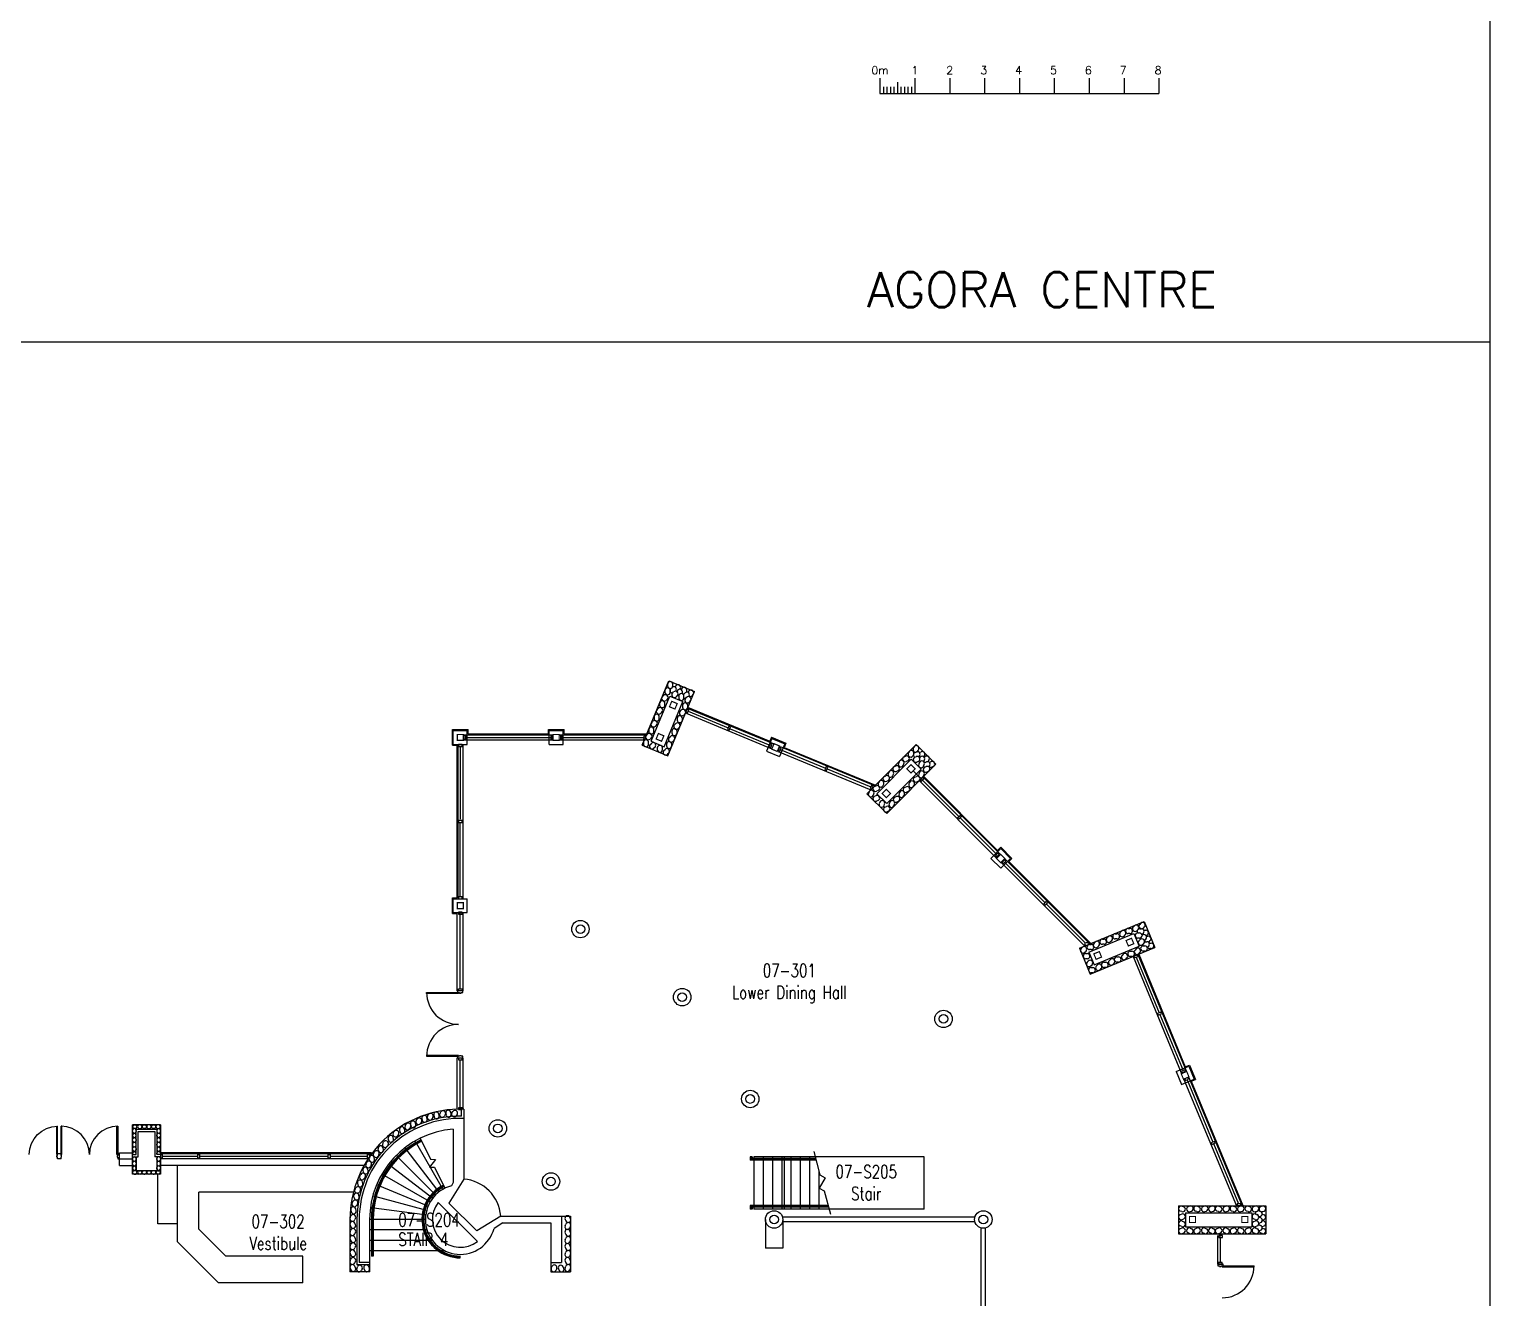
# Model space of a CAD drawing. Extents: x 11182 to 734459, y -1391328 to 152085.
# Drawn here: x 132735 to 174624, y -693104 to -656725 of the extents above; entities that cross this region are included whole.
import ezdxf
from ezdxf.enums import TextEntityAlignment as Align

# ---------------------------------------------------------------- set-up
doc = ezdxf.new("R2010")
doc.units = 0
doc.header["$LTSCALE"] = 500
doc.header["$MEASUREMENT"] = 0
doc.layers.get('0').update_dxf_attribs({"linetype": 'CONTINUOUS'})
doc.layers.add('0_Defpoints', color=106, linetype='CONTINUOUS', plot=False)
for name, color, linetype in [('0_room_data', 7, 'CONTINUOUS'), ('0_text', 7, 'CONTINUOUS'), ('1_Wall_Exist', 251, 'CONTINUOUS'), ('3_Text', 7, 'CONTINUOUS')]:
    doc.layers.add(name, color=color, linetype=linetype)
doc.styles.add('1_200', font='simplex.shx', dxfattribs={"width": 0.75, "height": 460})
doc.styles.get("Standard").update_dxf_attribs({"font": 'ROMANS', "height": 200})

# ---------------------------------------------------------------- blocks, each defined once
blk = doc.blocks.new('room_data')
at = {"layer": '3_Text', "style": '1_200', "width": 0.75}
for tag, p in [('ROOMNUM', (0, 0)), ('ROOMUSE', (0, -575))]:
    blk.add_attdef(tag, text='', height=345, dxfattribs=at).set_placement(p, align=Align.MIDDLE_CENTER)

msp = doc.modelspace()

# ---------------------------------------------------------------- linework, layer by layer
for p, q in [((157135, -658127), (157135, -658572)), ((157235, -658373), (157235, -658572)), ((157335, -658373), (157335, -658572)), ((157435, -658373), (157435, -658572)), ((157535, -658373), (157535, -658572)), ((157635, -658240), (157635, -658572)), ((157735, -658373), (157735, -658572)), ((157835, -658373), (157835, -658572)), ((157935, -658373), (157935, -658572)), ((158035, -658373), (158035, -658572)), ((158135, -658127), (158135, -658572)), ((159135, -658127), (159135, -658572)), ((160135, -658127), (160135, -658572)), ((161135, -658127), (161135, -658572)), ((162135, -658127), (162135, -658572)), ((163135, -658127), (163135, -658572)), ((164135, -658127), (164135, -658572)), ((165135, -658127), (165135, -658572)), ((157135, -658572), (165135, -658572))]:
    msp.add_line(p, q)
at = {"layer": '0_Defpoints'}
for points in [[(174624, -523132), (174624, -736982), (62862, -736982), (62862, -523132)], [(174624, -665698), (62862, -665698)]]:
    msp.add_lwpolyline(points, dxfattribs=at)
at = {"layer": '1_Wall_Exist'}
for p, q in [((150315, -677255), (151080, -675407)), ((151045, -675505), (151045, -675552)), ((151080, -675407), (151819, -675713)), ((151138, -675636), (151171, -675603)), ((151195, -675552), (151195, -675505)), ((151259, -675578), (151292, -675545)), ((151398, -675651), (151398, -675652)), ((150576, -677146), (151112, -675853)), ((150816, -676059), (150816, -676106)), ((150896, -675866), (150929, -675833)), ((150946, -677300), (151481, -676006)), ((150966, -676106), (150966, -676059)), ((150969, -675690), (150969, -675737)), ((151035, -675939), (151002, -675972)), ((151054, -677561), (151819, -675713)), ((151112, -675853), (151481, -676006)), ((151119, -675737), (151119, -675690)), ((151183, -675763), (151216, -675730)), ((151322, -675836), (151289, -675869)), ((151319, -675727), (151319, -675728)), ((151364, -675854), (151364, -675900)), ((151469, -675774), (151469, -675727)), ((151511, -675791), (151544, -675758)), ((151514, -675900), (151514, -675854)), ((151556, -675918), (151589, -675884)), ((151591, -675716), (151591, -675669)), ((151632, -675733), (151666, -675700)), ((151695, -675991), (151662, -676024)), ((151772, -675806), (151738, -675839)), ((150657, -676444), (150657, -676491)), ((150743, -676235), (150776, -676202)), ((150807, -676491), (150807, -676444)), ((150882, -676308), (150849, -676341)), ((151319, -676489), (151319, -676536)), ((151403, -676287), (151436, -676254)), ((151469, -676536), (151469, -676489)), ((151472, -676120), (151472, -676167)), ((151542, -676360), (151509, -676393)), ((151606, -676219), (151568, -676313)), ((151568, -676313), (151614, -676332)), ((151572, -676341), (154036, -677362)), ((151653, -676239), (151606, -676219)), ((151607, -676193), (154068, -677213)), ((151614, -676332), (151653, -676239)), ((151616, -676170), (153973, -677146)), ((151622, -676167), (151622, -676120)), ((151635, -676286), (152782, -676761)), ((144874, -677258), (144874, -676808)), ((144874, -676808), (145324, -676808)), ((144899, -676833), (145299, -676833)), ((144899, -677233), (144899, -676833)), ((145299, -677233), (145299, -676833)), ((145324, -676933), (145324, -676808)), ((147624, -676933), (147624, -676808)), ((147624, -676808), (148074, -676808)), ((147649, -676833), (148049, -676833)), ((147649, -677233), (147649, -676833)), ((148049, -677233), (148049, -676833)), ((148074, -676933), (148074, -676808)), ((150503, -676814), (150503, -676860)), ((150589, -676607), (150622, -676573)), ((150653, -676860), (150653, -676814)), ((150728, -676679), (150695, -676713)), ((151165, -676860), (151165, -676907)), ((151243, -676672), (151277, -676639)), ((151315, -676907), (151315, -676860)), ((151383, -676745), (151350, -676778)), ((152801, -676714), (152762, -676808)), ((152762, -676808), (152808, -676827)), ((152847, -676733), (152801, -676714)), ((152808, -676827), (152847, -676733)), ((152841, -676786), (153975, -677256)), ((144874, -677258), (144999, -677258)), ((144899, -677233), (145299, -677233)), ((144999, -677258), (144999, -681634)), ((145024, -677236), (145024, -681659)), ((145150, -677240), (145048, -677240)), ((145048, -677240), (145048, -677290)), ((145048, -677290), (145150, -677290)), ((145099, -677290), (145099, -679383)), ((145150, -677290), (145150, -677240)), ((145174, -677233), (145174, -681659)), ((145204, -676958), (147748, -676958)), ((145254, -676983), (145204, -676983)), ((145204, -676983), (145204, -677084)), ((145204, -677084), (145254, -677084)), ((145204, -677108), (147748, -677108)), ((145254, -677084), (145254, -676983)), ((145254, -677033), (147711, -677033)), ((145324, -676933), (147624, -676933)), ((147649, -677233), (148049, -677233)), ((147741, -676983), (147691, -676983)), ((147691, -676983), (147691, -677084)), ((147691, -677084), (147741, -677084)), ((147741, -677084), (147741, -676983)), ((147953, -676958), (150434, -676958)), ((147953, -677108), (150375, -677108)), ((148018, -676983), (147968, -676983)), ((147968, -676983), (147968, -677084)), ((147968, -677084), (148018, -677084)), ((147977, -677033), (150353, -677033)), ((148018, -677084), (148018, -676983)), ((148074, -676933), (150434, -676933)), ((150315, -677255), (151054, -677561)), ((150381, -676967), (150342, -677061)), ((150342, -677061), (150388, -677080)), ((150350, -677183), (150350, -677230)), ((150427, -676987), (150381, -676967)), ((150388, -677080), (150427, -676987)), ((150436, -676976), (150469, -676943)), ((150500, -677230), (150500, -677183)), ((150575, -677049), (150542, -677082)), ((150544, -677237), (150578, -677204)), ((150576, -677146), (150946, -677300)), ((150684, -677310), (150650, -677343)), ((150748, -677337), (150748, -677384)), ((150898, -677384), (150898, -677337)), ((151012, -677230), (151012, -677277)), ((151090, -677041), (151124, -677008)), ((151162, -677277), (151162, -677230)), ((151230, -677114), (151196, -677147)), ((154034, -677064), (153881, -677433)), ((153995, -677209), (153956, -677302)), ((153956, -677302), (154002, -677322)), ((154021, -677031), (153973, -677146)), ((154041, -677228), (153995, -677209)), ((154002, -677322), (154041, -677228)), ((154021, -677031), (154436, -677203)), ((154034, -677064), (154404, -677217)), ((154252, -677315), (154214, -677409)), ((154404, -677217), (154251, -677586)), ((154299, -677335), (154252, -677315)), ((154260, -677428), (154299, -677335)), ((154274, -677298), (156998, -678426)), ((154436, -677203), (154389, -677319)), ((154389, -677319), (157007, -678403)), ((156762, -678649), (158176, -677235)), ((158106, -677312), (158088, -677355)), ((158176, -677235), (158741, -677800)), ((150937, -677411), (150970, -677378)), ((151077, -677484), (151043, -677517)), ((153881, -677433), (154251, -677586)), ((154214, -677409), (154260, -677428)), ((154215, -677436), (156873, -678537)), ((154277, -677380), (155574, -677918)), ((157044, -678649), (158034, -677659)), ((157682, -677736), (157664, -677779)), ((157830, -677588), (157873, -677570)), ((157931, -677709), (157887, -677727)), ((157965, -677453), (157947, -677497)), ((158034, -677659), (158317, -677942)), ((158085, -677554), (158103, -677511)), ((158134, -677603), (158178, -677585)), ((158141, -677468), (158185, -677450)), ((158235, -677723), (158192, -677741)), ((158227, -677413), (158245, -677369)), ((158267, -677756), (158250, -677799)), ((158275, -677622), (158274, -677622)), ((158276, -677461), (158319, -677443)), ((158376, -677582), (158375, -677582)), ((158395, -677722), (158413, -677679)), ((158427, -677754), (158470, -677736)), ((158530, -677715), (158547, -677672)), ((158561, -677747), (158605, -677729)), ((155593, -677871), (155554, -677965)), ((155554, -677965), (155600, -677984)), ((155639, -677890), (155593, -677871)), ((155600, -677984), (155639, -677890)), ((155620, -677937), (156872, -678456)), ((157263, -678155), (157307, -678137)), ((157327, -679214), (158741, -677800)), ((157327, -678932), (158317, -677942)), ((157388, -678031), (157370, -678074)), ((157508, -678131), (157526, -678088)), ((157547, -677871), (157591, -677853)), ((157648, -677992), (157605, -678009)), ((157803, -677837), (157821, -677794)), ((158097, -678005), (159398, -679306)), ((158137, -678171), (158180, -678153)), ((158265, -678043), (158247, -678086)), ((158363, -678164), (160578, -680379)), ((158380, -678146), (160508, -680274)), ((158386, -678144), (158404, -678101)), ((158388, -677857), (158406, -677813)), ((158420, -677888), (158463, -677870)), ((158521, -678009), (158477, -678027)), ((158662, -677868), (158619, -677886)), ((156822, -678596), (156804, -678640)), ((156892, -678409), (156853, -678503)), ((156853, -678503), (156899, -678522)), ((156938, -678428), (156892, -678409)), ((156899, -678522), (156938, -678428)), ((156980, -678438), (157024, -678420)), ((157081, -678558), (157038, -678576)), ((157105, -678313), (157087, -678357)), ((157225, -678414), (157243, -678371)), ((157364, -678276), (157321, -678294)), ((157843, -678466), (157886, -678448)), ((157943, -678586), (157900, -678604)), ((157982, -678326), (157964, -678369)), ((158103, -678427), (158121, -678383)), ((158238, -678292), (158194, -678310)), ((158264, -678278), (160472, -680485)), ((158284, -678263), (158319, -678298)), ((158319, -678298), (158391, -678226)), ((158391, -678226), (158355, -678191)), ((156762, -678649), (157327, -679214)), ((156943, -678697), (156961, -678654)), ((156980, -678721), (157024, -678703)), ((157081, -678841), (157038, -678859)), ((157044, -678649), (157327, -678932)), ((157131, -678891), (157113, -678934)), ((157251, -678991), (157269, -678948)), ((157277, -679031), (157320, -679013)), ((157415, -678893), (157398, -678936)), ((157536, -678994), (157554, -678950)), ((157560, -678748), (157603, -678731)), ((157661, -678869), (157617, -678887)), ((157698, -678610), (157680, -678653)), ((157819, -678711), (157837, -678667)), ((145150, -679420), (145048, -679420)), ((145048, -679420), (145048, -679470)), ((145150, -679470), (145150, -679420)), ((157378, -679152), (157334, -679170)), ((159363, -679342), (159434, -679270)), ((159363, -679342), (159398, -679377)), ((159398, -679377), (159470, -679305)), ((159470, -679305), (159434, -679270)), ((159434, -679341), (160482, -680389)), ((145048, -679470), (145150, -679470)), ((145099, -681607), (145099, -679470)), ((160314, -680504), (160597, -680221)), ((160508, -680274), (160597, -680186)), ((160597, -680186), (160915, -680504)), ((160597, -680221), (160880, -680504)), ((160314, -680504), (160597, -680787)), ((160446, -680425), (160518, -680353)), ((160446, -680425), (160481, -680460)), ((160481, -680460), (160553, -680388)), ((160553, -680388), (160518, -680353)), ((160597, -680787), (160880, -680504)), ((160611, -680625), (163008, -683022)), ((160637, -680617), (160709, -680545)), ((160637, -680617), (160673, -680652)), ((160673, -680652), (160745, -680580)), ((160745, -680580), (160709, -680545)), ((160709, -680616), (161868, -681776)), ((160719, -680520), (163161, -682962)), ((160827, -680592), (160915, -680504)), ((160827, -680592), (163179, -682945)), ((144874, -682084), (144874, -681634)), ((144874, -681634), (144999, -681634)), ((144899, -681659), (145299, -681659)), ((144899, -682059), (144899, -681659)), ((145150, -681609), (145048, -681609)), ((145048, -681609), (145048, -681659)), ((145048, -681659), (145150, -681659)), ((145150, -681659), (145150, -681609)), ((145299, -682059), (145299, -681659)), ((161832, -681812), (161904, -681740)), ((161832, -681812), (161868, -681847)), ((161868, -681847), (161940, -681775)), ((161940, -681775), (161904, -681740)), ((161904, -681811), (163022, -682929)), ((144874, -682084), (144999, -682084)), ((144899, -682059), (145299, -682059)), ((144999, -682084), (144999, -684299)), ((145150, -682050), (145048, -682050)), ((145048, -682050), (145048, -682100)), ((145048, -682100), (145150, -682100)), ((145099, -684245), (145099, -682087)), ((145150, -682100), (145150, -682050)), ((145174, -682059), (145174, -684299)), ((162862, -683082), (164710, -682317)), ((164616, -682362), (164583, -682395)), ((164710, -682317), (165016, -683056)), ((163123, -683191), (164417, -682655)), ((163677, -682751), (163644, -682784)), ((163885, -682664), (163932, -682664)), ((164061, -682591), (164028, -682625)), ((164134, -682731), (164168, -682698)), ((164255, -682511), (164302, -682511)), ((164302, -682661), (164255, -682661)), ((164431, -682438), (164398, -682472)), ((164417, -682655), (164570, -683024)), ((164504, -682578), (164537, -682544)), ((164530, -682641), (164577, -682641)), ((164588, -682520), (164635, -682520)), ((164653, -682712), (164652, -682713)), ((164689, -682501), (164722, -682468)), ((164715, -682565), (164762, -682565)), ((164762, -682715), (164761, -682715)), ((162862, -683082), (163168, -683821)), ((162938, -683057), (162905, -683090)), ((163095, -682908), (163001, -682947)), ((163001, -682947), (163020, -682993)), ((163011, -683196), (163044, -683163)), ((163114, -682955), (163095, -682908)), ((163123, -683191), (163276, -683560)), ((163145, -682971), (163192, -682971)), ((163192, -683121), (163145, -683121)), ((163168, -683821), (165016, -683056)), ((163307, -682904), (163274, -682937)), ((163276, -683560), (164570, -683024)), ((163380, -683043), (163413, -683010)), ((163514, -682818), (163561, -682818)), ((163561, -682968), (163514, -682968)), ((163750, -682890), (163783, -682857)), ((163932, -682814), (163885, -682814)), ((164315, -683168), (164362, -683168)), ((164483, -683098), (164450, -683131)), ((164577, -682791), (164530, -682791)), ((164556, -683237), (164589, -683204)), ((164595, -682834), (164562, -682867)), ((164668, -682973), (164701, -682940)), ((164685, -683014), (164732, -683014)), ((164732, -683164), (164685, -683164)), ((164726, -682852), (164759, -682818)), ((164743, -682893), (164790, -682893)), ((164852, -682896), (164886, -682863)), ((164870, -682938), (164917, -682938)), ((164917, -683088), (164870, -683088)), ((163037, -683232), (163083, -683232)), ((163083, -683382), (163037, -683382)), ((163110, -683447), (163077, -683480)), ((163183, -683586), (163216, -683553)), ((163373, -683558), (163339, -683591)), ((163561, -683480), (163608, -683480)), ((163742, -683405), (163709, -683438)), ((163815, -683544), (163848, -683511)), ((163931, -683327), (163978, -683327)), ((163978, -683477), (163931, -683477)), ((164113, -683251), (164080, -683284)), ((164186, -683390), (164219, -683357)), ((164362, -683318), (164315, -683318)), ((164393, -683316), (165776, -686656)), ((164511, -683273), (164417, -683312)), ((164417, -683312), (164437, -683358)), ((164437, -683358), (164530, -683319)), ((164483, -683339), (165144, -684933)), ((164530, -683319), (164511, -683273)), ((164532, -683259), (165915, -686600)), ((164555, -683250), (165892, -686478)), ((163192, -683633), (163238, -683633)), ((163238, -683783), (163192, -683783)), ((163446, -683697), (163479, -683664)), ((163608, -683630), (163561, -683630)), ((144134, -684375), (144134, -684350)), ((144134, -684350), (145048, -684350)), ((145048, -684375), (144134, -684375)), ((145175, -684299), (144999, -684299)), ((145023, -684299), (145023, -684350)), ((145023, -684350), (145074, -684350)), ((145048, -684299), (145048, -684249)), ((145048, -684249), (145150, -684249)), ((145150, -684299), (145048, -684299)), ((145048, -684350), (145048, -684375)), ((145074, -684350), (145074, -684366)), ((145074, -684366), (145124, -684366)), ((145124, -684366), (145124, -684350)), ((145124, -684350), (145175, -684350)), ((145150, -684249), (145150, -684299)), ((145175, -684350), (145175, -684299)), ((165191, -684913), (165097, -684952)), ((165097, -684952), (165116, -684998)), ((165116, -684998), (165210, -684959)), ((165163, -684979), (165828, -686584)), ((165210, -684959), (165191, -684913)), ((144134, -686153), (144134, -686178)), ((145048, -686153), (144134, -686153)), ((144134, -686178), (145048, -686178)), ((144999, -686229), (144999, -687696)), ((145175, -686229), (144999, -686229)), ((145073, -686178), (145023, -686178)), ((145023, -686178), (145023, -686229)), ((145048, -686178), (145048, -686153)), ((145150, -686229), (145048, -686229)), ((145048, -686229), (145048, -686279)), ((145048, -686279), (145150, -686279)), ((145124, -686162), (145073, -686162)), ((145073, -686162), (145073, -686178)), ((145099, -687655), (145099, -686279)), ((145124, -686178), (145124, -686162)), ((145175, -686178), (145124, -686178)), ((145150, -686279), (145150, -686229)), ((145174, -686229), (145174, -687696)), ((145175, -686229), (145175, -686178)), ((165625, -686616), (165994, -686463)), ((165892, -686478), (166008, -686431)), ((165994, -686463), (166147, -686833)), ((166008, -686431), (166180, -686846)), ((165625, -686616), (165778, -686986)), ((165778, -686986), (166147, -686833)), ((165874, -686563), (165780, -686602)), ((165780, -686602), (165799, -686648)), ((165799, -686648), (165893, -686609)), ((165854, -686843), (167357, -690472)), ((165893, -686609), (165874, -686563)), ((165969, -686791), (165875, -686830)), ((165875, -686830), (165894, -686876)), ((165894, -686876), (165988, -686838)), ((165941, -686857), (166679, -688638)), ((165988, -686838), (165969, -686791)), ((165994, -686789), (167518, -690470)), ((166064, -686894), (166180, -686846)), ((166064, -686894), (167542, -690460)), ((144518, -687812), (144543, -687772)), ((144838, -687831), (144828, -687785)), ((144860, -687802), (144885, -687762)), ((145150, -687655), (145048, -687655)), ((145048, -687655), (145048, -687705)), ((145048, -687705), (145150, -687705)), ((145135, -687896), (145135, -687697)), ((145150, -687705), (145150, -687655)), ((145199, -687697), (145199, -689699)), ((133526, -688184), (133548, -688184)), ((133526, -688997), (133526, -688184)), ((133548, -689022), (133548, -688184)), ((133672, -688184), (133650, -688184)), ((133650, -689022), (133650, -688184)), ((133672, -688997), (133672, -688184)), ((135253, -688184), (135275, -688184)), ((135253, -688997), (135253, -688184)), ((135275, -688184), (135275, -688997)), ((136499, -688146), (135699, -688146)), ((135699, -689559), (135699, -688146)), ((135749, -688146), (135780, -688146)), ((135924, -688146), (135892, -688146)), ((136024, -688146), (136055, -688146)), ((136186, -688146), (136155, -688146)), ((136286, -688146), (136318, -688146)), ((136449, -688146), (136418, -688146)), ((136499, -688146), (136499, -689559)), ((143518, -688170), (143543, -688130)), ((143669, -688212), (143643, -688251)), ((143668, -688125), (143678, -688170)), ((143825, -688139), (143815, -688093)), ((143833, -688021), (143858, -687981)), ((143984, -688063), (143958, -688102)), ((143996, -687966), (144006, -688011)), ((144153, -687980), (144143, -687934)), ((144162, -687892), (144187, -687852)), ((144313, -687934), (144287, -687973)), ((144338, -687867), (144348, -687912)), ((144495, -687881), (144485, -687835)), ((144669, -687854), (144643, -687893)), ((144681, -687817), (144691, -687862)), ((145011, -687844), (144985, -687883)), ((135699, -688334), (135699, -688303)), ((135699, -688434), (135699, -688465)), ((135699, -688596), (135699, -688565)), ((135780, -688246), (135749, -688246)), ((135799, -688994), (135799, -688271)), ((135799, -688271), (136399, -688271)), ((135799, -688303), (135799, -688334)), ((135799, -688465), (135799, -688434)), ((135799, -688565), (135799, -688596)), ((135864, -689059), (135864, -688336)), ((135864, -688336), (136334, -688336)), ((135892, -688246), (135924, -688246)), ((136055, -688246), (136024, -688246)), ((136155, -688246), (136186, -688246)), ((136318, -688246), (136286, -688246)), ((136334, -688336), (136334, -689059)), ((136399, -688271), (136399, -688994)), ((136399, -688303), (136399, -688334)), ((136399, -688465), (136399, -688434)), ((136399, -688565), (136399, -688596)), ((136418, -688246), (136449, -688246)), ((136499, -688334), (136499, -688303)), ((136499, -688434), (136499, -688465)), ((136499, -688596), (136499, -688565)), ((142875, -688674), (142900, -688634)), ((143025, -688540), (143035, -688585)), ((143182, -688554), (143172, -688508)), ((143176, -688377), (143201, -688337)), ((143327, -688419), (143301, -688458)), ((143353, -688293), (143363, -688338)), ((143510, -688307), (143500, -688261)), ((143824, -688651), (143799, -688608)), ((143949, -688528), (144248, -689133)), ((144899, -688267), (144899, -689802)), ((166726, -688619), (166632, -688658)), ((166745, -688665), (166726, -688619)), ((133548, -688997), (133526, -688997)), ((133532, -689073), (133532, -689022)), ((133532, -689022), (133548, -689022)), ((133548, -688971), (133650, -688971)), ((133599, -688971), (133599, -688984)), ((133650, -688997), (133672, -688997)), ((133666, -689022), (133650, -689022)), ((133666, -689073), (133666, -689022)), ((135275, -688997), (135253, -688997)), ((135275, -689022), (135259, -689022)), ((135259, -689022), (135259, -689073)), ((135326, -688971), (135275, -688971)), ((135275, -688971), (135275, -689022)), ((135326, -689309), (135326, -688947)), ((135326, -688947), (135699, -688947)), ((135326, -688984), (135326, -688971)), ((135699, -688696), (135699, -688728)), ((135699, -688859), (135699, -688828)), ((135699, -688959), (135699, -688990)), ((135699, -688994), (135799, -688994)), ((135699, -689059), (135864, -689059)), ((135799, -688728), (135799, -688696)), ((135799, -688828), (135799, -688859)), ((135799, -688990), (135799, -688959)), ((135799, -689059), (135799, -689459)), ((136499, -689059), (136334, -689059)), ((136399, -688728), (136399, -688696)), ((136399, -688828), (136399, -688859)), ((136399, -688990), (136399, -688959)), ((136499, -688994), (136399, -688994)), ((136399, -689059), (136399, -689459)), ((136499, -688696), (136499, -688728)), ((136499, -688859), (136499, -688828)), ((142548, -688947), (136499, -688947)), ((136499, -688959), (136499, -688990)), ((142548, -688972), (136499, -688972)), ((136499, -688997), (136549, -688997)), ((136549, -688997), (136549, -689098)), ((136549, -689047), (137572, -689047)), ((137572, -689098), (137572, -688997)), ((137572, -688997), (137622, -688997)), ((137622, -688997), (137622, -689098)), ((137633, -689047), (141299, -689047)), ((141314, -689098), (141314, -688997)), ((141314, -688997), (141364, -688997)), ((141364, -688997), (141364, -689098)), ((141367, -689047), (142442, -689047)), ((142442, -689098), (142442, -688997)), ((142442, -688997), (142492, -688997)), ((142492, -688997), (142492, -689098)), ((142614, -688962), (142639, -688922)), ((142738, -688837), (142748, -688882)), ((142765, -689004), (142739, -689043)), ((142895, -688851), (142885, -688805)), ((143026, -688716), (143000, -688755)), ((143296, -689056), (143260, -689021)), ((143547, -688836), (143516, -688797)), ((144429, -689987), (143577, -688876)), ((144549, -689907), (143849, -688694)), ((153416, -689059), (153416, -689159)), ((153466, -689059), (153416, -689059)), ((153441, -689134), (153441, -689059)), ((153466, -689059), (153466, -689109)), ((153516, -689059), (153516, -689109)), ((158399, -689059), (153516, -689059)), ((153782, -689059), (153782, -689109)), ((154049, -689059), (154049, -689109)), ((154316, -689059), (154316, -689109)), ((154399, -690559), (154399, -689059)), ((154582, -689059), (154582, -689109)), ((154849, -689059), (154849, -689109)), ((155116, -689059), (155116, -689109)), ((155234, -688909), (155413, -689577)), ((158399, -690559), (158399, -689059)), ((166632, -688658), (166651, -688704)), ((166651, -688704), (166745, -688665)), ((166698, -688684), (167413, -690411)), ((133548, -689073), (133532, -689073)), ((133548, -689124), (133548, -689073)), ((133650, -689124), (133548, -689124)), ((133599, -689111), (133599, -689124)), ((133650, -689124), (133650, -689073)), ((133650, -689073), (133666, -689073)), ((135259, -689073), (135275, -689073)), ((135275, -689073), (135275, -689124)), ((135275, -689124), (135326, -689124)), ((135326, -689124), (135326, -689111)), ((135326, -689122), (135699, -689122)), ((135326, -689309), (135699, -689309)), ((135699, -689109), (135699, -689141)), ((135699, -689272), (135699, -689241)), ((135699, -689372), (135699, -689403)), ((135780, -689459), (135749, -689459)), ((135799, -689141), (135799, -689109)), ((135799, -689241), (135799, -689272)), ((135799, -689403), (135799, -689372)), ((136399, -689459), (135799, -689459)), ((135892, -689459), (135924, -689459)), ((136055, -689459), (136024, -689459)), ((136155, -689459), (136186, -689459)), ((136318, -689459), (136286, -689459)), ((136399, -689141), (136399, -689109)), ((136399, -689241), (136399, -689272)), ((136399, -689403), (136399, -689372)), ((136418, -689459), (136449, -689459)), ((136549, -689098), (136499, -689098)), ((136499, -689109), (136499, -689141)), ((142438, -689122), (136499, -689122)), ((136499, -689272), (136499, -689241)), ((142341, -689309), (136499, -689309)), ((136499, -689372), (136499, -689403)), ((136987, -691501), (136987, -689309)), ((137622, -689098), (137572, -689098)), ((141364, -689098), (141314, -689098)), ((142300, -689450), (142310, -689495)), ((142395, -689259), (142420, -689219)), ((142492, -689098), (142442, -689098)), ((142457, -689464), (142447, -689418)), ((142478, -689114), (142488, -689159)), ((142546, -689301), (142520, -689340)), ((142635, -689128), (142625, -689082)), ((143076, -689307), (143036, -689277)), ((144226, -690190), (143116, -689338)), ((144321, -690082), (143331, -689092)), ((144388, -689134), (144219, -689356)), ((144219, -689356), (144358, -689357)), ((144248, -689133), (144388, -689134)), ((144358, -689357), (144657, -689963)), ((155301, -689159), (153416, -689159)), ((155301, -689134), (153441, -689134)), ((155287, -689109), (153466, -689109)), ((153516, -689159), (153516, -690459)), ((153782, -689159), (153782, -690459)), ((154049, -689159), (154049, -690459)), ((154316, -689159), (154316, -690459)), ((154582, -689159), (154582, -690459)), ((154849, -689159), (154849, -690459)), ((155116, -689159), (155116, -690459)), ((155382, -689465), (155382, -690459)), ((136499, -689559), (135699, -689559)), ((135749, -689559), (135780, -689559)), ((135924, -689559), (135892, -689559)), ((136024, -689559), (136055, -689559)), ((136186, -689559), (136155, -689559)), ((136286, -689559), (136318, -689559)), ((136449, -689559), (136418, -689559)), ((136428, -690985), (136428, -689559)), ((142150, -689817), (142160, -689862)), ((142217, -689605), (142242, -689565)), ((142307, -689831), (142297, -689785)), ((142368, -689647), (142342, -689686)), ((142743, -689884), (142697, -689864)), ((144083, -690438), (142789, -689903)), ((142891, -689584), (142847, -689559)), ((144146, -690309), (142934, -689609)), ((145199, -689699), (144770, -690389)), ((144899, -689802), (144843, -689893)), ((155560, -689662), (155390, -689957)), ((155413, -689577), (155560, -689662)), ((142035, -690071), (137597, -690071)), ((137597, -691134), (137597, -690071)), ((142040, -690193), (142050, -690238)), ((142080, -689991), (142105, -689951)), ((142197, -690207), (142187, -690161)), ((142231, -690033), (142205, -690072)), ((142636, -690199), (142588, -690186)), ((144036, -690575), (142684, -690212)), ((144306, -690251), (144266, -690220)), ((144392, -690152), (144356, -690117)), ((144490, -690066), (144460, -690026)), ((144599, -689993), (144574, -689950)), ((155390, -689957), (155537, -690041)), ((155537, -690041), (155716, -690709)), ((141958, -690589), (141968, -690634)), ((141998, -690377), (142023, -690337)), ((142115, -690603), (142105, -690557)), ((142149, -690419), (142123, -690458)), ((142571, -690527), (142521, -690520)), ((144008, -690716), (142620, -690533)), ((144107, -690729), (144058, -690722)), ((144133, -690601), (144085, -690588)), ((144175, -690477), (144129, -690458)), ((144233, -690359), (144190, -690334)), ((145589, -691491), (144467, -690369)), ((145570, -691189), (144770, -690389)), ((155649, -690459), (153416, -690459)), ((153416, -690459), (153416, -690559)), ((153466, -690559), (153416, -690559)), ((155649, -690484), (153441, -690484)), ((153441, -690484), (153441, -690559)), ((155662, -690509), (153466, -690509)), ((153466, -690509), (153466, -690559)), ((153516, -690509), (153516, -690559)), ((158399, -690559), (153516, -690559)), ((153782, -690509), (153782, -690559)), ((154049, -690509), (154049, -690559)), ((154316, -690509), (154316, -690559)), ((154582, -690509), (154582, -690559)), ((154849, -690509), (154849, -690559)), ((155116, -690509), (155116, -690559)), ((155382, -690509), (155382, -690559)), ((165699, -690472), (168199, -690472)), ((165699, -690472), (165699, -691272)), ((165789, -690634), (165746, -690616)), ((165789, -690703), (165746, -690721)), ((165803, -690477), (165846, -690495)), ((165899, -690672), (167799, -690672)), ((165899, -690672), (165899, -691072)), ((166016, -690477), (165973, -690495)), ((166030, -690634), (166073, -690616)), ((166225, -690634), (166181, -690616)), ((166239, -690477), (166282, -690495)), ((166441, -690477), (166397, -690495)), ((166455, -690634), (166498, -690616)), ((166648, -690477), (166604, -690495)), ((166662, -690634), (166705, -690616)), ((166842, -690634), (166798, -690616)), ((166856, -690477), (166899, -690495)), ((167058, -690477), (167014, -690495)), ((167072, -690634), (167115, -690616)), ((167264, -690634), (167221, -690616)), ((167278, -690477), (167322, -690495)), ((167485, -690411), (167383, -690411)), ((167383, -690411), (167383, -690461)), ((167383, -690461), (167485, -690461)), ((167474, -690477), (167431, -690495)), ((167485, -690461), (167485, -690411)), ((167488, -690634), (167531, -690616)), ((167690, -690634), (167647, -690616)), ((167704, -690477), (167748, -690495)), ((167799, -690672), (167799, -691072)), ((167895, -690477), (167852, -690495)), ((167909, -690634), (167952, -690616)), ((167909, -690703), (167952, -690721)), ((168009, -690608), (168052, -690626)), ((168095, -690477), (168052, -690495)), ((168109, -690634), (168152, -690616)), ((168109, -690703), (168152, -690721)), ((168199, -690472), (168199, -691272)), ((136987, -690985), (136428, -690985)), ((137597, -691134), (138376, -691913)), ((141935, -690859), (141935, -692359)), ((141937, -690806), (141955, -690763)), ((141937, -691022), (141955, -691065)), ((142093, -690820), (142075, -690864)), ((142093, -691008), (142075, -690964)), ((142135, -690859), (142135, -692159)), ((142199, -690859), (142199, -692095)), ((142499, -690859), (142499, -692095)), ((142549, -690859), (142499, -690859)), ((142549, -691159), (142499, -691159)), ((142549, -690859), (142549, -691909)), ((142574, -690859), (142574, -691909)), ((142599, -690859), (142599, -691909)), ((143999, -690859), (142599, -690859)), ((144041, -691159), (142599, -691159)), ((144099, -690859), (144049, -690859)), ((144145, -691159), (144093, -691159)), ((146259, -690759), (145570, -691189)), ((146317, -690959), (146066, -691116)), ((146259, -690759), (148263, -690759)), ((146317, -690959), (147699, -690959)), ((147699, -690959), (147699, -692359)), ((147999, -690759), (147999, -692096)), ((148105, -690855), (148123, -690899)), ((148105, -691040), (148123, -690996)), ((148261, -690841), (148243, -690798)), ((148261, -691054), (148243, -691097)), ((148263, -690759), (148263, -692359)), ((153849, -690859), (153849, -691684)), ((159857, -690797), (154341, -690797)), ((154349, -690859), (154349, -691684)), ((159857, -690922), (154349, -690922)), ((160036, -695017), (160036, -691101)), ((160161, -695017), (160161, -691101)), ((165789, -691062), (165746, -691044)), ((165789, -691107), (165746, -691125)), ((165803, -690859), (165846, -690841)), ((165803, -690905), (165846, -690923)), ((165899, -691072), (167799, -691072)), ((166030, -691107), (166073, -691125)), ((166225, -691107), (166181, -691125)), ((166455, -691107), (166498, -691125)), ((166662, -691107), (166705, -691125)), ((166842, -691107), (166798, -691125)), ((167072, -691107), (167115, -691125)), ((167264, -691107), (167221, -691125)), ((167488, -691107), (167531, -691125)), ((167690, -691107), (167647, -691125)), ((167895, -690859), (167852, -690841)), ((167895, -690905), (167852, -690923)), ((167909, -691062), (167952, -691044)), ((167909, -691107), (167952, -691125)), ((167995, -690764), (167994, -690764)), ((168009, -690967), (168052, -690949)), ((168009, -691012), (168052, -691030)), ((168095, -690905), (168094, -690906)), ((168109, -691062), (168152, -691044)), ((168109, -691107), (168152, -691125)), ((136987, -691501), (138161, -692675)), ((141937, -691211), (141955, -691168)), ((141937, -691427), (141955, -691470)), ((141937, -691617), (141955, -691574)), ((142093, -691225), (142075, -691269)), ((142093, -691413), (142075, -691369)), ((142549, -691459), (142499, -691459)), ((144177, -691459), (142599, -691459)), ((144299, -691459), (144237, -691459)), ((148105, -691248), (148123, -691292)), ((148105, -691441), (148123, -691397)), ((148261, -691234), (148243, -691191)), ((148261, -691455), (148243, -691498)), ((165699, -691272), (168199, -691272)), ((165803, -691263), (165846, -691245)), ((166016, -691263), (165973, -691245)), ((166239, -691263), (166282, -691245)), ((166441, -691263), (166397, -691245)), ((166648, -691263), (166604, -691245)), ((166824, -692139), (166824, -691319)), ((166956, -691321), (166854, -691321)), ((166854, -691321), (166854, -691371)), ((166854, -691371), (166956, -691371)), ((166856, -691263), (166899, -691245)), ((166899, -692091), (166899, -691350)), ((166956, -691371), (166956, -691321)), ((167058, -691263), (167014, -691245)), ((167278, -691263), (167322, -691245)), ((167474, -691263), (167431, -691245)), ((167704, -691263), (167748, -691245)), ((167895, -691263), (167852, -691245)), ((167995, -691168), (167994, -691168)), ((168095, -691263), (168052, -691245)), ((140586, -691913), (138376, -691913)), ((140586, -692675), (140586, -691913)), ((141937, -691833), (141955, -691876)), ((141937, -692042), (141955, -691999)), ((142093, -691631), (142075, -691675)), ((142093, -691819), (142075, -691775)), ((142549, -691759), (142499, -691759)), ((142599, -691909), (142549, -691909)), ((144466, -691759), (142599, -691759)), ((144663, -691759), (144558, -691759)), ((145099, -691959), (145099, -691909)), ((148105, -691655), (148123, -691699)), ((148105, -691838), (148123, -691794)), ((148261, -691641), (148243, -691598)), ((148261, -691852), (148243, -691895)), ((148261, -692042), (148243, -691999)), ((154349, -691684), (153849, -691684)), ((142501, -692359), (141935, -692359)), ((141937, -692258), (141955, -692301)), ((142093, -692056), (142075, -692100)), ((142093, -692244), (142075, -692200)), ((142129, -692260), (142147, -692217)), ((142499, -692159), (142135, -692159)), ((142499, -692095), (142199, -692095)), ((142285, -692274), (142267, -692318)), ((142334, -692268), (142352, -692311)), ((142490, -692254), (142472, -692210)), ((142499, -692096), (142499, -692359)), ((147699, -692096), (147999, -692096)), ((147699, -692359), (148263, -692359)), ((147708, -692254), (147726, -692210)), ((147864, -692268), (147846, -692311)), ((147913, -692274), (147931, -692318)), ((148069, -692260), (148051, -692217)), ((148105, -692056), (148123, -692100)), ((148105, -692244), (148123, -692200)), ((148261, -692258), (148243, -692301)), ((166975, -692139), (166823, -692139)), ((166823, -692139), (166823, -692190)), ((166823, -692190), (166874, -692190)), ((166950, -692090), (166848, -692090)), ((166848, -692090), (166848, -692140)), ((166848, -692140), (166950, -692140)), ((166874, -692190), (166874, -692206)), ((166874, -692206), (166924, -692206)), ((166924, -692206), (166924, -692190)), ((166924, -692190), (167864, -692190)), ((166950, -692140), (166950, -692090)), ((166950, -692190), (166950, -692216)), ((166950, -692216), (167864, -692216)), ((166975, -692190), (166975, -692139)), ((167864, -692216), (167864, -692190)), ((140586, -692675), (138161, -692675))]:
    msp.add_line(p, q, dxfattribs=at)
for centre, radius in [((148543, -682532), 250), ((148543, -682532), 125), ((151463, -684483), 250), ((151463, -684483), 125), ((158957, -685107), 250), ((158957, -685107), 125), ((153414, -687403), 250), ((153414, -687403), 125), ((146176, -688247), 250), ((146176, -688247), 125), ((147699, -689770), 250), ((147699, -689770), 125), ((154099, -690859), 250), ((154099, -690859), 125), ((160099, -690859), 250), ((160099, -690859), 125)]:
    msp.add_circle(centre, radius, dxfattribs=at)
for centre, radius, start, end in [((151044, -675690), 75, 0, 180), ((151120, -675505), 75, 0, 180), ((151120, -675552), 75, 180, 0), ((151191, -675689), 75, 135, 263.2418), ((151224, -675656), 75, 315.7326, 135), ((151312, -675631), 75, 135, 143.3742), ((151345, -675598), 75, 315, 135), ((151394, -675727), 75, 0, 180), ((151516, -675669), 75, 0, 179.2674), ((150891, -676059), 75, 0, 180), ((150949, -675919), 75, 135, 315), ((150982, -675886), 75, 315, 135), ((151044, -675737), 75, 180, 0), ((151236, -675816), 75, 135, 315), ((151269, -675783), 75, 315, 135), ((151312, -675631), 75, 248.0122, 277.9521), ((151394, -675774), 75, 217.0479, 246.9878), ((151439, -675854), 75, 0, 180), ((151439, -675900), 75, 180, 0), ((151394, -675774), 75, 351.6258, 0), ((151516, -675716), 75, 231.7582, 266.4293), ((151547, -676120), 75, 0, 180), ((151564, -675844), 75, 135, 150.9174), ((151564, -675844), 75, 228.5707, 263.2418), ((151609, -675971), 75, 135, 315), ((151597, -675811), 75, 315.7326, 135), ((151516, -675716), 75, 344.0826, 0), ((151642, -675938), 75, 315, 135), ((151685, -675786), 75, 135, 143.3742), ((151685, -675786), 75, 248.0122, 315), ((151719, -675753), 75, 315, 135), ((150732, -676444), 75, 0, 180), ((150732, -676491), 75, 180, 0), ((150796, -676288), 75, 135, 315), ((150829, -676255), 75, 315, 135), ((150891, -676106), 75, 180, 0), ((151394, -676489), 75, 0, 180), ((151456, -676340), 75, 135, 315), ((151489, -676307), 75, 315, 135), ((151547, -676167), 75, 180, 0), ((150522, -676996), 75, 315, 135), ((150578, -676814), 75, 0, 180), ((150578, -676860), 75, 180, 0), ((150642, -676660), 75, 135, 315), ((150675, -676626), 75, 315, 135), ((151240, -676860), 75, 0, 180), ((151240, -676907), 75, 180, 0), ((151296, -676725), 75, 135, 315), ((151330, -676692), 75, 315, 135), ((151394, -676536), 75, 180, 0), ((150425, -677183), 75, 0, 180), ((150425, -677230), 75, 180, 0), ((150489, -677029), 75, 135, 315), ((150597, -677290), 75, 135, 315), ((150631, -677257), 75, 315, 135), ((150823, -677337), 75, 0, 180), ((151087, -677230), 75, 0, 180), ((151087, -677277), 75, 180, 0), ((151143, -677094), 75, 135, 315), ((151177, -677061), 75, 315, 135), ((158176, -677341), 75, 337.5, 157.5), ((150823, -677384), 75, 180, 0), ((150990, -677464), 75, 135, 315), ((151023, -677431), 75, 315, 135), ((157751, -677765), 75, 337.5, 157.5), ((157859, -677657), 75, 112.5, 292.5), ((157902, -677639), 75, 292.5, 112.5), ((158016, -677525), 75, 157.5, 337.5), ((158034, -677482), 75, 337.5, 157.5), ((158158, -677384), 75, 157.5, 337.5), ((158163, -677672), 75, 112.5, 292.5), ((158170, -677538), 75, 112.5, 240.7418), ((158206, -677654), 75, 292.5, 112.5), ((158213, -677520), 75, 293.2326, 112.5), ((158304, -677531), 75, 225.5122, 255.4521), ((158326, -677694), 75, 194.5479, 224.4878), ((158304, -677531), 75, 112.5, 120.8742), ((158337, -677785), 75, 337.5, 157.5), ((158344, -677650), 75, 337.5, 157.5), ((158348, -677513), 75, 292.5, 112.5), ((158326, -677694), 75, 329.1258, 337.5), ((158460, -677687), 75, 209.2582, 243.9293), ((158478, -677643), 75, 337.5, 156.7674), ((158456, -677823), 75, 112.5, 128.4174), ((158499, -677805), 75, 293.2326, 112.5), ((158460, -677687), 75, 321.5826, 337.5), ((158590, -677816), 75, 112.5, 120.8742), ((158633, -677798), 75, 292.5, 112.5), ((157292, -678224), 75, 112.5, 292.5), ((157335, -678206), 75, 292.5, 112.5), ((157439, -678103), 75, 157.5, 337.5), ((157457, -678059), 75, 337.5, 157.5), ((157576, -677940), 75, 112.5, 292.5), ((157619, -677922), 75, 292.5, 112.5), ((157733, -677808), 75, 157.5, 337.5), ((158166, -678241), 75, 112.5, 292.5), ((158209, -678223), 75, 292.5, 112.5), ((158317, -678115), 75, 157.5, 337.5), ((158319, -677828), 75, 157.5, 337.5), ((158334, -678072), 75, 337.5, 157.5), ((158449, -677958), 75, 112.5, 292.5), ((158456, -677823), 75, 206.0707, 240.7418), ((158492, -677940), 75, 292.5, 112.5), ((158590, -677816), 75, 225.5122, 292.5), ((156891, -678625), 75, 337.5, 157.5), ((157009, -678507), 75, 112.5, 292.5), ((157052, -678489), 75, 292.5, 112.5), ((157156, -678385), 75, 157.5, 337.5), ((157174, -678342), 75, 337.5, 157.5), ((157768, -678639), 75, 337.5, 157.5), ((157871, -678535), 75, 112.5, 292.5), ((157915, -678517), 75, 292.5, 112.5), ((158034, -678398), 75, 157.5, 337.5), ((158052, -678355), 75, 337.5, 157.5), ((156873, -678668), 75, 157.5, 337.5), ((157009, -678790), 75, 112.5, 292.5), ((157052, -678772), 75, 292.5, 112.5), ((157182, -678963), 75, 157.5, 337.5), ((157200, -678919), 75, 337.5, 157.5), ((157349, -679083), 75, 292.5, 112.5), ((157467, -678965), 75, 157.5, 337.5), ((157485, -678922), 75, 337.5, 157.5), ((157588, -678818), 75, 112.5, 292.5), ((157632, -678800), 75, 292.5, 112.5), ((157750, -678682), 75, 157.5, 337.5), ((157306, -679101), 75, 112.5, 292.5), ((164669, -682415), 75, 315, 135), ((163697, -682837), 75, 135, 315), ((163730, -682804), 75, 315, 135), ((163885, -682739), 75, 90, 270), ((163932, -682739), 75, 270, 90), ((164081, -682678), 75, 135, 315), ((164114, -682644), 75, 315, 135), ((164255, -682586), 75, 90, 270), ((164302, -682586), 75, 270, 90), ((164451, -682525), 75, 135, 315), ((164484, -682491), 75, 315, 135), ((164530, -682716), 75, 90, 270), ((164588, -682595), 75, 90, 218.2418), ((164636, -682448), 75, 135, 315), ((164577, -682716), 75, 270, 90), ((164673, -682799), 75, 172.0479, 201.9878), ((164635, -682595), 75, 270.7326, 90), ((164715, -682640), 75, 203.0122, 232.9521), ((164706, -682765), 75, 315, 135), ((164715, -682640), 75, 90, 98.3742), ((164762, -682640), 75, 270, 90), ((164833, -682810), 75, 315, 134.2674), ((162958, -683143), 75, 135, 315), ((162991, -683110), 75, 315, 135), ((163145, -683046), 75, 90, 270), ((163192, -683046), 75, 270, 90), ((163327, -682990), 75, 135, 315), ((163360, -682957), 75, 315, 135), ((163514, -682893), 75, 90, 270), ((163561, -682893), 75, 270, 90), ((164315, -683243), 75, 90, 270), ((164362, -683243), 75, 270, 90), ((164503, -683184), 75, 135, 315), ((164536, -683151), 75, 315, 135), ((164615, -682920), 75, 135, 315), ((164648, -682887), 75, 315, 135), ((164685, -683089), 75, 90, 270), ((164743, -682968), 75, 183.5707, 218.2418), ((164673, -682799), 75, 306.6258, 315), ((164743, -682968), 75, 90, 105.9174), ((164799, -682843), 75, 186.7582, 221.4293), ((164732, -683089), 75, 270, 90), ((164790, -682968), 75, 270.7326, 90), ((164870, -683013), 75, 203.0122, 270), ((164799, -682843), 75, 299.0826, 315), ((164870, -683013), 75, 90, 98.3742), ((164917, -683013), 75, 270, 90), ((163037, -683307), 75, 90, 270), ((163130, -683533), 75, 135, 315), ((163083, -683307), 75, 270, 90), ((163163, -683500), 75, 315, 135), ((163392, -683644), 75, 135, 315), ((163426, -683611), 75, 315, 135), ((163561, -683555), 75, 90, 270), ((163608, -683555), 75, 270, 90), ((163762, -683491), 75, 135, 315), ((163795, -683458), 75, 315, 135), ((163931, -683402), 75, 90, 270), ((163978, -683402), 75, 270, 90), ((164133, -683337), 75, 135, 315), ((164166, -683304), 75, 315, 135), ((163192, -683708), 75, 90, 270), ((163238, -683708), 75, 270, 90), ((145048, -684350), 914, 180, 270), ((145048, -686178), 914, 90, 180), ((145099, -690859), 3164, 88.1888, 180), ((144412, -687851), 75, 12.0085, 192.0085), ((144581, -687853), 75, 147.0085, 327.0085), ((144606, -687813), 75, 327.0085, 147.0085), ((144755, -687801), 75, 12.0085, 192.0085), ((144923, -687843), 75, 147.0085, 327.0085), ((144948, -687803), 75, 327.0085, 147.0085), ((133650, -688997), 813, 0, 90), ((135275, -688997), 813, 90, 180), ((135749, -688196), 50, 89.9917, 269.9917), ((135780, -688196), 50, 269.9917, 89.9917), ((135892, -688196), 50, 90.0083, 270.0083), ((135924, -688196), 50, 270.0083, 90.0083), ((136024, -688196), 50, 89.9917, 269.9917), ((136055, -688196), 50, 269.9917, 89.9917), ((136155, -688196), 50, 90.0083, 270.0083), ((136186, -688196), 50, 270.0083, 90.0083), ((136286, -688196), 50, 89.9917, 269.9917), ((136318, -688196), 50, 269.9917, 89.9917), ((136418, -688196), 50, 90.0083, 270.0083), ((136449, -688196), 50, 270.0083, 90.0083), ((145099, -690859), 2964, 89.3041, 180), ((145099, -690859), 2900, 88.0239, 180), ((143427, -688277), 75, 12.0085, 192.0085), ((143581, -688211), 75, 147.0085, 327.0085), ((143606, -688171), 75, 327.0085, 147.0085), ((143742, -688109), 75, 12.0085, 192.0085), ((143752, -688155), 75, 192.0085, 12.0085), ((143896, -688062), 75, 147.0085, 327.0085), ((143921, -688022), 75, 327.0085, 147.0085), ((144070, -687950), 75, 12.0085, 192.0085), ((144080, -687996), 75, 192.0085, 12.0085), ((144225, -687933), 75, 147.0085, 327.0085), ((144250, -687893), 75, 327.0085, 147.0085), ((144422, -687897), 75, 192.0085, 12.0085), ((144765, -687847), 75, 192.0085, 12.0085), ((135749, -688303), 50, 359.9917, 179.9917), ((135749, -688334), 50, 179.9917, 359.9917), ((135749, -688434), 50, 0.0083, 180.0083), ((135749, -688465), 50, 180.0083, 0.0083), ((135749, -688565), 50, 359.9917, 179.9917), ((135749, -688596), 50, 179.9917, 359.9917), ((135749, -688696), 50, 0.0083, 180.0083), ((136449, -688303), 50, 0.0083, 180.0083), ((136449, -688334), 50, 180.0083, 0.0083), ((136449, -688434), 50, 359.9917, 179.9917), ((136449, -688465), 50, 179.9917, 359.9917), ((136449, -688565), 50, 0.0083, 180.0083), ((136449, -688596), 50, 180.0083, 0.0083), ((136449, -688696), 50, 359.9917, 179.9917), ((145099, -690859), 2600, 94.4117, 180), ((145099, -690859), 2550, 116.25, 180), ((145099, -690859), 2525, 116.25, 180), ((145099, -690859), 2500, 116.25, 180), ((142963, -688675), 75, 327.0085, 147.0085), ((143099, -688524), 75, 12.0085, 192.0085), ((143109, -688570), 75, 192.0085, 12.0085), ((143239, -688418), 75, 147.0085, 327.0085), ((143264, -688378), 75, 327.0085, 147.0085), ((143437, -688323), 75, 192.0085, 12.0085), ((135749, -688728), 50, 180.0083, 0.0083), ((135749, -688828), 50, 359.9917, 179.9917), ((135749, -688859), 50, 179.9917, 359.9917), ((135749, -688959), 50, 0.0083, 180.0083), ((135749, -688990), 50, 180.0083, 184.676), ((135749, -689109), 50, 0.0083, 180.0083), ((135749, -688990), 50, 355.324, 0.0083), ((136449, -688728), 50, 179.9917, 359.9917), ((136449, -688828), 50, 0.0083, 180.0083), ((136449, -688859), 50, 180.0083, 0.0083), ((136449, -688959), 50, 359.9917, 179.9917), ((136449, -688990), 50, 179.9917, 184.676), ((136449, -689109), 50, 359.9917, 179.9917), ((136449, -688990), 50, 355.324, 359.9917), ((142552, -689098), 75, 12.0085, 192.0085), ((142677, -689003), 75, 147.0085, 327.0085), ((142702, -688963), 75, 327.0085, 147.0085), ((142812, -688821), 75, 12.0085, 192.0085), ((142822, -688867), 75, 192.0085, 12.0085), ((142938, -688715), 75, 147.0085, 327.0085), ((135749, -689141), 50, 180.0083, 0.0083), ((135749, -689241), 50, 359.9917, 179.9917), ((135749, -689272), 50, 179.9917, 359.9917), ((135749, -689372), 50, 0.0083, 180.0083), ((135749, -689403), 50, 180.0083, 0.0083), ((135749, -689509), 50, 90.0083, 270.0083), ((135780, -689509), 50, 270.0083, 90.0083), ((135892, -689509), 50, 89.9917, 269.9917), ((135924, -689509), 50, 269.9917, 89.9917), ((136024, -689509), 50, 90.0083, 270.0083), ((136055, -689509), 50, 270.0083, 90.0083), ((136155, -689509), 50, 89.9917, 269.9917), ((136186, -689509), 50, 269.9917, 89.9917), ((136286, -689509), 50, 90.0083, 270.0083), ((136318, -689509), 50, 270.0083, 90.0083), ((136418, -689509), 50, 89.9917, 269.9917), ((136449, -689141), 50, 179.9917, 359.9917), ((136449, -689241), 50, 0.0083, 180.0083), ((136449, -689272), 50, 180.0083, 0.0083), ((136449, -689372), 50, 359.9917, 179.9917), ((136449, -689403), 50, 179.9917, 359.9917), ((136449, -689509), 50, 269.9917, 89.9917), ((142374, -689434), 75, 12.0085, 192.0085), ((142384, -689480), 75, 192.0085, 12.0085), ((142458, -689300), 75, 147.0085, 327.0085), ((142483, -689260), 75, 327.0085, 147.0085), ((142562, -689144), 75, 192.0085, 12.0085), ((142224, -689801), 75, 12.0085, 192.0085), ((142234, -689847), 75, 192.0085, 12.0085), ((142280, -689646), 75, 147.0085, 327.0085), ((142305, -689606), 75, 327.0085, 147.0085), ((145099, -690859), 1100, 116.25, 270), ((145099, -690859), 1075, 116.25, 270), ((145099, -690859), 1000, 104.8464, 345.1536), ((145099, -690859), 1165, 4.9252, 85.0748), ((142086, -690378), 75, 327.0085, 147.0085), ((142114, -690177), 75, 12.0085, 192.0085), ((142124, -690223), 75, 192.0085, 12.0085), ((142143, -690032), 75, 147.0085, 327.0085), ((142168, -689992), 75, 327.0085, 147.0085), ((145099, -690859), 1050, 116.25, 270), ((142024, -690792), 75, 337.5, 157.5), ((142032, -690573), 75, 12.0085, 192.0085), ((142042, -690619), 75, 192.0085, 12.0085), ((142061, -690418), 75, 147.0085, 327.0085), ((145099, -690859), 800, 142.1808, 307.8192), ((165774, -690547), 75, 67.5, 247.5), ((165774, -690790), 75, 112.5, 292.5), ((165818, -690565), 75, 247.5, 67.5), ((165818, -690772), 75, 292.5, 112.5), ((166001, -690565), 75, 112.5, 292.5), ((166045, -690547), 75, 292.5, 112.5), ((166210, -690547), 75, 67.5, 247.5), ((166253, -690565), 75, 247.5, 67.5), ((166426, -690565), 75, 112.5, 292.5), ((166469, -690547), 75, 292.5, 112.5), ((166633, -690565), 75, 112.5, 292.5), ((166676, -690547), 75, 292.5, 112.5), ((166827, -690547), 75, 67.5, 247.5), ((166870, -690565), 75, 247.5, 67.5), ((167043, -690565), 75, 112.5, 292.5), ((167086, -690547), 75, 292.5, 112.5), ((167250, -690547), 75, 67.5, 247.5), ((167293, -690565), 75, 247.5, 67.5), ((167459, -690565), 75, 112.5, 292.5), ((167503, -690547), 75, 292.5, 112.5), ((167676, -690547), 75, 67.5, 247.5), ((167719, -690565), 75, 247.5, 67.5), ((167880, -690565), 75, 112.5, 292.5), ((167880, -690772), 75, 67.5, 247.5), ((167924, -690547), 75, 292.5, 112.5), ((167924, -690790), 75, 247.5, 67.5), ((167980, -690677), 75, 138.8958, 200.3821), ((167980, -690677), 75, 67.5, 94.9401), ((168024, -690695), 75, 247.5, 67.5), ((168080, -690565), 75, 112.5, 221.1042), ((168080, -690565), 75, 265.0599, 292.5), ((168124, -690547), 75, 292.5, 112.5), ((168124, -690790), 75, 248.3231, 67.5), ((168080, -690772), 75, 67.5, 75.969), ((142006, -690835), 75, 157.5, 337.5), ((142006, -690993), 75, 22.5, 202.5), ((142024, -691036), 75, 202.5, 22.5), ((142024, -691197), 75, 337.5, 157.5), ((148174, -690827), 75, 22.5, 202.5), ((148174, -691068), 75, 157.5, 337.5), ((148174, -691220), 75, 22.5, 202.5), ((148192, -690870), 75, 202.5, 22.5), ((148192, -691025), 75, 337.5, 157.5), ((165774, -690975), 75, 67.5, 247.5), ((165774, -691194), 75, 112.5, 292.5), ((165818, -690993), 75, 247.5, 67.5), ((165818, -691176), 75, 292.5, 112.5), ((166001, -691176), 75, 67.5, 247.5), ((166045, -691194), 75, 247.5, 67.5), ((166210, -691194), 75, 112.5, 292.5), ((166253, -691176), 75, 292.5, 112.5), ((166426, -691176), 75, 67.5, 247.5), ((166469, -691194), 75, 247.5, 67.5), ((166633, -691176), 75, 67.5, 247.5), ((166676, -691194), 75, 247.5, 67.5), ((166827, -691194), 75, 112.5, 292.5), ((166870, -691176), 75, 292.5, 112.5), ((167043, -691176), 75, 67.5, 247.5), ((167086, -691194), 75, 247.5, 67.5), ((167250, -691194), 75, 112.5, 292.5), ((167293, -691176), 75, 292.5, 112.5), ((167459, -691176), 75, 67.5, 247.5), ((167503, -691194), 75, 247.5, 67.5), ((167676, -691194), 75, 112.5, 292.5), ((167719, -691176), 75, 292.5, 112.5), ((167880, -690993), 75, 112.5, 292.5), ((167880, -691176), 75, 67.5, 247.5), ((167924, -690975), 75, 292.5, 112.5), ((167924, -691194), 75, 247.5, 67.5), ((167980, -690898), 75, 153.6187, 183.2863), ((167980, -691081), 75, 165.6093, 200.3821), ((167980, -691081), 75, 67.5, 81.5433), ((168024, -691099), 75, 247.5, 67.5), ((168024, -690880), 75, 292.5, 111.6769), ((167980, -690898), 75, 284.031, 292.5), ((168080, -690772), 75, 176.7137, 206.3813), ((168080, -690993), 75, 159.6179, 194.3907), ((168080, -690993), 75, 278.4567, 292.5), ((168124, -690975), 75, 292.5, 112.5), ((168124, -691194), 75, 247.5, 67.5), ((168080, -691176), 75, 67.5, 75.969), ((142006, -691240), 75, 157.5, 337.5), ((142006, -691398), 75, 22.5, 202.5), ((142024, -691441), 75, 202.5, 22.5), ((142024, -691603), 75, 337.5, 157.5), ((148174, -691469), 75, 157.5, 337.5), ((148174, -691627), 75, 22.5, 202.5), ((148192, -691263), 75, 202.5, 22.5), ((148192, -691426), 75, 337.5, 157.5), ((168080, -691176), 75, 176.7137, 247.5), ((142006, -691646), 75, 157.5, 337.5), ((142006, -691804), 75, 22.5, 202.5), ((142024, -691847), 75, 202.5, 22.5), ((142024, -692028), 75, 337.5, 157.5), ((148174, -691866), 75, 157.5, 337.5), ((148174, -692028), 75, 22.5, 202.5), ((148192, -691670), 75, 202.5, 22.5), ((148192, -691823), 75, 337.5, 157.5), ((142006, -692071), 75, 157.5, 337.5), ((142006, -692229), 75, 22.5, 202.5), ((142024, -692272), 75, 202.5, 22.5), ((142198, -692289), 75, 157.5, 337.5), ((142216, -692246), 75, 337.5, 157.5), ((142403, -692239), 75, 22.5, 202.5), ((142421, -692282), 75, 202.5, 22.5), ((147777, -692282), 75, 157.5, 337.5), ((147795, -692239), 75, 337.5, 157.5), ((147982, -692246), 75, 22.5, 202.5), ((148000, -692289), 75, 202.5, 22.5), ((148174, -692272), 75, 157.5, 337.5), ((148192, -692071), 75, 202.5, 22.5), ((148192, -692229), 75, 337.5, 157.5), ((166950, -692190), 914, 270, 0)]:
    msp.add_arc(centre, radius, start, end, dxfattribs=at)
at = {"layer": '1_Wall_Exist', "extrusion": (0, 0, -1)}
msp.add_ellipse((133548, -688997), major_axis=(-382, 718), ratio=1, start_param=5.201081, end_param=6.771877, dxfattribs=at)
at = {"layer": '1_Wall_Exist'}
for points in [[(151076, -676165), (151120, -676146), (151154, -675977), (151172, -676021)], [(151154, -675977), (151172, -676021), (151341, -676055), (151297, -676073)], [(151341, -676055), (151297, -676073), (151264, -676242), (151245, -676198)], [(151264, -676242), (151245, -676198), (151076, -676165), (151120, -676146)], [(150771, -676901), (150789, -676945), (150693, -677088), (150737, -677070)], [(150959, -676978), (150914, -676997), (150771, -676901), (150789, -676945)], [(144997, -676932), (145031, -676966), (145201, -676932), (145167, -676966)], [(144997, -677135), (145031, -677101), (144997, -676932), (145031, -676966)], [(145201, -677135), (145167, -677101), (144997, -677135), (145031, -677101)], [(145201, -676932), (145167, -676966), (145201, -677135), (145167, -677101)], [(147748, -676932), (147781, -676966), (147951, -676932), (147917, -676966)], [(147748, -677135), (147781, -677101), (147748, -676932), (147781, -676966)], [(147951, -677135), (147917, -677101), (147748, -677135), (147781, -677101)], [(147951, -676932), (147917, -676966), (147951, -677135), (147917, -677101)], [(150693, -677088), (150737, -677070), (150881, -677166), (150862, -677122)], [(150881, -677166), (150862, -677122), (150959, -676978), (150914, -676997)], [(154010, -677380), (154054, -677361), (154087, -677192), (154106, -677236)], [(154087, -677192), (154106, -677236), (154275, -677270), (154231, -677288)], [(154275, -677270), (154231, -677288), (154197, -677458), (154179, -677413)], [(154197, -677458), (154179, -677413), (154010, -677380), (154054, -677361)], [(157882, -677933), (157930, -677933), (158026, -677789), (158026, -677837)], [(158026, -678076), (158026, -678029), (157882, -677933), (157930, -677933)], [(158026, -677789), (158026, -677837), (158169, -677933), (158121, -677933)], [(158169, -677933), (158121, -677933), (158026, -678076), (158026, -678029)], [(157318, -678496), (157318, -678544), (157175, -678640), (157223, -678640)], [(157462, -678640), (157414, -678640), (157318, -678496), (157318, -678544)], [(157175, -678640), (157223, -678640), (157318, -678784), (157318, -678736)], [(157318, -678784), (157318, -678736), (157462, -678640), (157414, -678640)], [(160453, -680504), (160501, -680504), (160597, -680360), (160597, -680408)], [(160597, -680648), (160597, -680600), (160453, -680504), (160501, -680504)], [(160597, -680360), (160597, -680408), (160740, -680504), (160693, -680504)], [(160740, -680504), (160693, -680504), (160597, -680648), (160597, -680600)], [(144997, -681758), (145031, -681792), (145201, -681758), (145167, -681792)], [(144997, -681961), (145031, -681927), (144997, -681758), (145031, -681792)], [(145201, -681961), (145167, -681927), (144997, -681961), (145031, -681927)], [(145201, -681758), (145167, -681792), (145201, -681961), (145167, -681927)], [(164171, -682850), (164215, -682868), (164359, -682772), (164340, -682816)], [(164359, -682772), (164340, -682816), (164436, -682960), (164392, -682941)], [(163435, -683155), (163416, -683199), (163247, -683232), (163291, -683251)], [(163512, -683342), (163468, -683324), (163435, -683155), (163416, -683199)], [(164249, -683037), (164267, -682993), (164171, -682850), (164215, -682868)], [(164436, -682960), (164392, -682941), (164249, -683037), (164267, -682993)], [(163247, -683232), (163291, -683251), (163325, -683420), (163343, -683376)], [(163325, -683420), (163343, -683376), (163512, -683342), (163468, -683324)], [(165753, -686670), (165797, -686688), (165941, -686592), (165923, -686636)], [(165831, -686857), (165849, -686813), (165753, -686670), (165797, -686688)], [(166019, -686780), (165974, -686761), (165831, -686857), (165849, -686813)], [(165941, -686592), (165923, -686636), (166019, -686780), (165974, -686761)], [(165997, -690758), (166031, -690792), (166201, -690758), (166167, -690792)], [(165997, -690961), (166031, -690927), (165997, -690758), (166031, -690792)], [(166201, -690961), (166167, -690927), (165997, -690961), (166031, -690927)], [(166201, -690758), (166167, -690792), (166201, -690961), (166167, -690927)], [(167497, -690758), (167531, -690792), (167701, -690758), (167667, -690792)], [(167497, -690961), (167531, -690927), (167497, -690758), (167531, -690792)], [(167701, -690961), (167667, -690927), (167497, -690961), (167531, -690927)], [(167701, -690758), (167667, -690792), (167701, -690961), (167667, -690927)]]:
    msp.add_trace(points, dxfattribs=at)

# ---------------------------------------------------------------- block references
at = {"layer": '0_room_data', "xscale": 1.089432688349144, "yscale": 1.089432688349144, "zscale": 1.089432688349144}
for p, values in [((154535, -683719), {'ROOMNUM': '07-301', 'ROOMUSE': 'Lower Dining Hall'}), ((156741, -689489), {'ROOMNUM': '07-S205', 'ROOMUSE': 'Stair'}), ((139874, -690918), {'ROOMNUM': '07-302', 'ROOMUSE': 'Vestibule'})]:
    msp.add_blockref('room_data', p, dxfattribs=at).add_auto_attribs(values)

# ---------------------------------------------------------------- texts
at = {"layer": '0_text'}
for s, p in [('0m', (157135, -657902)), ('1', (158135, -657902)), ('2', (159135, -657902)), ('3', (160111, -657902)), ('4', (161111, -657902)), ('5', (162111, -657902)), ('6', (163111, -657902)), ('7', (164111, -657902)), ('8', (165111, -657902))]:
    msp.add_text(s, height=231, rotation=0, dxfattribs=at).set_placement(p, align=Align.MIDDLE_CENTER)
at = {"layer": '0_text', "insert": (161778, -663693), "char_height": 1000, "width": 28594.42, "attachment_point": 2, "rotation": 0, "line_spacing_factor": 0.923077}
msp.add_mtext('AGORA CENTRE', dxfattribs=at)
at = {"layer": '3_Text', "style": '1_200', "width": 0.75}
for s, p in [('07-S204', (143320, -691056)), ('STAIR 4', (143320, -691618))]:
    msp.add_text(s, height=375.9, dxfattribs=at).set_placement(p)

doc.saveas('drawing.dxf')
